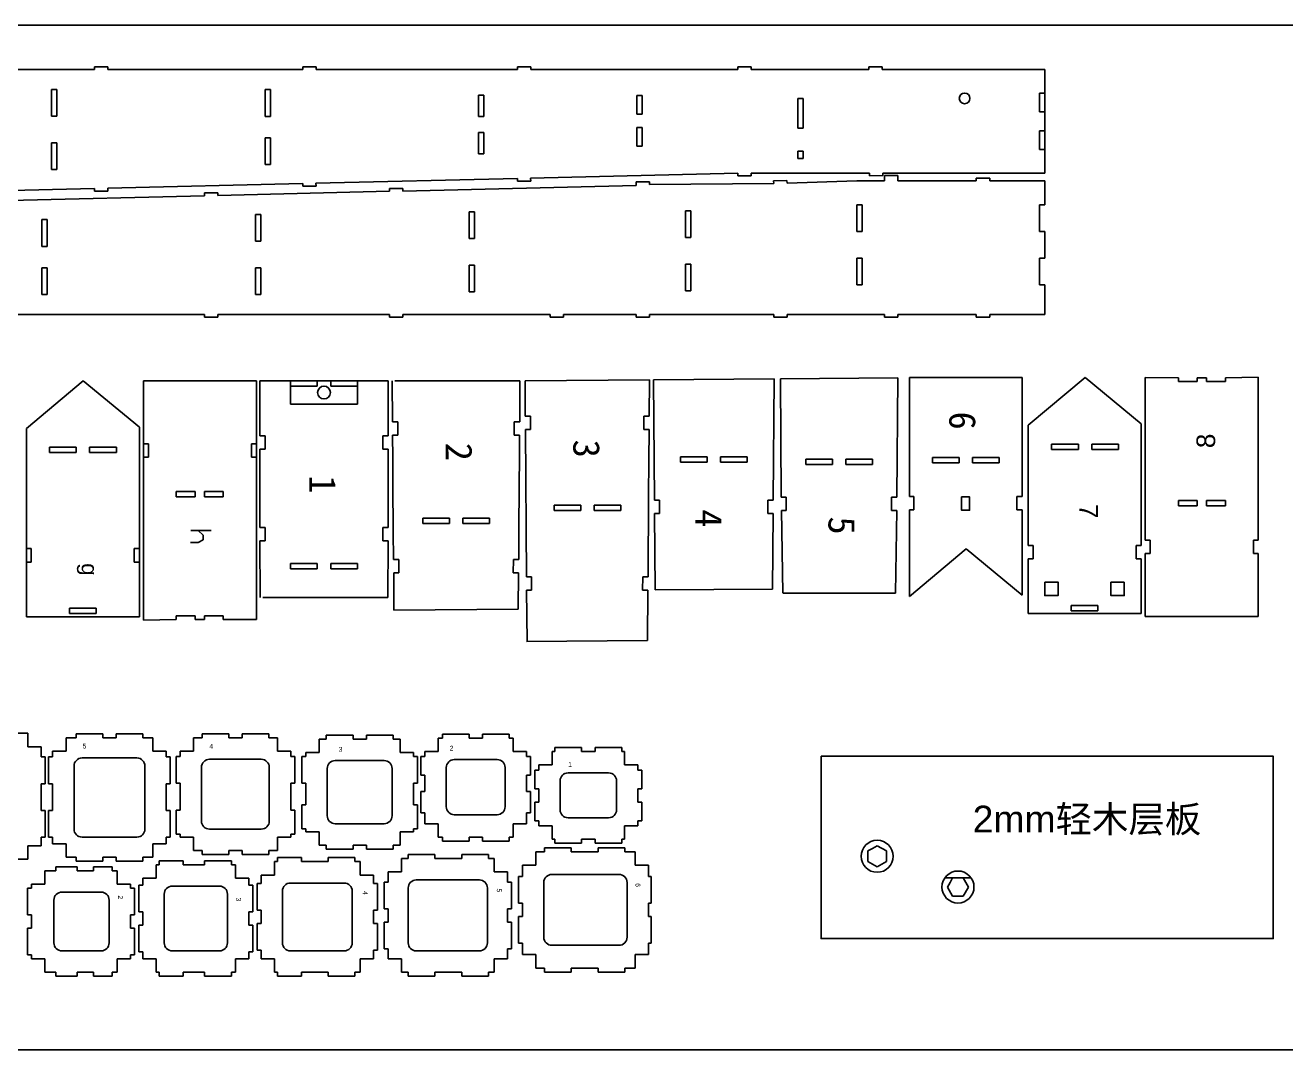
# Model space of a CAD drawing. Header units: inches. Extents: x 42 to 1322, y 5 to 389.
# Drawn here: x 333.5 to 805.6, y 5.2 to 389 of the extents above; entities that cross this region are included whole.
import ezdxf

# ---------------------------------------------------------------- set-up
doc = ezdxf.new("R2010")
doc.units = ezdxf.units.IN
doc.header["$MEASUREMENT"] = 0
doc.layers.add('7', color=7, linetype='Continuous')
doc.layers.add('LAYER01', color=7, linetype='Continuous')
doc.styles.get("Standard").update_dxf_attribs({"font": 'arial.ttf'})
doc.styles.add('样式_40', font='txt', dxfattribs={"height": 10})

# ---------------------------------------------------------------- blocks, each defined once
blk = doc.blocks.new('*U29')
at = {"color": 242, "linetype": 'ByBlock', "style": '样式_40'}
blk.add_text('1', height=10, dxfattribs=at).set_placement((9540.51, 20139.99))
blk = doc.blocks.new('*U30')
at = {"color": 242, "linetype": 'ByBlock', "style": '样式_40'}
blk.add_text('2', height=10, dxfattribs=at).set_placement((9609.48, 20141.63))
blk = doc.blocks.new('*U31')
at = {"color": 242, "linetype": 'ByBlock', "style": '样式_40'}
blk.add_text('3', height=10, dxfattribs=at).set_placement((9694.21, 20140.32))
blk = doc.blocks.new('*U32')
at = {"color": 242, "linetype": 'ByBlock', "style": '样式_40'}
blk.add_text('4', height=10, dxfattribs=at).set_placement((9818.36, 20138.68))
blk = doc.blocks.new('*U33')
at = {"color": 242, "linetype": 'ByBlock', "style": '样式_40'}
blk.add_text('5', height=10, dxfattribs=at).set_placement((9900.14, 20141.63))
blk = doc.blocks.new('*U42')
at = {"color": 244, "linetype": 'ByBlock'}
blk.add_text('g', height=6, dxfattribs=at).set_placement((10061.28, 19953.29))
blk = doc.blocks.new('*U34')
at = {"color": 242, "linetype": 'ByBlock', "style": '样式_40'}
blk.add_text('6', height=10, dxfattribs=at).set_placement((9941.52, 20139.43))
blk = doc.blocks.new('*U35')
at = {"color": 244, "linetype": 'ByBlock'}
blk.add_text('7', height=7, dxfattribs=at).set_placement((10040.3, 20143.56))
blk = doc.blocks.new('*U43')
at = {"color": 244, "linetype": 'ByBlock'}
blk.add_text('8', height=7, dxfattribs=at).set_placement((10144.36, 20140.54))
blk = doc.blocks.new('*U45')
at = {"color": 244, "linetype": 'ByBlock'}
blk.add_text('1', height=1.8, dxfattribs=at).set_placement((10014.31, 19887.47))
blk = doc.blocks.new('*U46')
at = {"color": 244, "linetype": 'ByBlock'}
blk.add_text('3', height=1.8, dxfattribs=at).set_placement((9871.87, 19888.5))
blk = doc.blocks.new('*U47')
at = {"color": 244, "linetype": 'ByBlock'}
blk.add_text('4', height=1.8, dxfattribs=at).set_placement((9789.99, 19889.16))
blk = doc.blocks.new('*U48')
at = {"color": 244, "linetype": 'ByBlock'}
blk.add_text('5', height=1.8, dxfattribs=at).set_placement((9709.63, 19889.27))
blk = doc.blocks.new('*U50')
at = {"color": 244, "linetype": 'ByBlock'}
blk.add_text('2', height=1.8, dxfattribs=at).set_placement((9952.85, 19888.57))
blk = doc.blocks.new('*U51')
at = {"color": 244, "linetype": 'ByBlock'}
blk.add_text('3', height=1.8, dxfattribs=at).set_placement((9871.87, 19888.5))
blk = doc.blocks.new('*U52')
at = {"color": 244, "linetype": 'ByBlock'}
blk.add_text('4', height=1.8, dxfattribs=at).set_placement((9789.99, 19889.16))
blk = doc.blocks.new('*U53')
at = {"color": 244, "linetype": 'ByBlock'}
blk.add_text('5', height=1.8, dxfattribs=at).set_placement((9709.63, 19889.27))
blk = doc.blocks.new('*U54')
at = {"color": 244, "linetype": 'ByBlock'}
blk.add_text('6', height=1.8, dxfattribs=at).set_placement((9628.72, 19888.89))
blk = doc.blocks.new('*U55')
at = {"color": 244, "linetype": 'ByBlock'}
blk.add_text('2', height=1.8, dxfattribs=at).set_placement((9952.85, 19888.57))

msp = doc.modelspace()

# ---------------------------------------------------------------- linework, layer by layer
for p, q in [((359.45, 372.36), (359.45, 373.36)), ((364.45, 373.36), (359.45, 373.36)), ((359.45, 372.36), (359.45, 373.36)), ((364.45, 373.36), (359.45, 373.36)), ((364.45, 372.36), (364.45, 373.36)), ((364.45, 372.36), (364.45, 373.36)), ((437.41, 372.36), (437.41, 373.36)), ((442.41, 373.36), (437.41, 373.36)), ((442.41, 372.36), (442.41, 373.36)), ((517.8, 372.36), (517.8, 373.36)), ((522.8, 373.36), (517.8, 373.36)), ((517.8, 372.36), (517.8, 373.36)), ((522.8, 373.36), (517.8, 373.36)), ((522.8, 372.36), (522.8, 373.36)), ((522.8, 372.36), (522.8, 373.36)), ((600.32, 372.36), (600.32, 373.36)), ((605.32, 373.36), (600.32, 373.36)), ((600.32, 372.36), (600.32, 373.36)), ((605.32, 373.36), (600.32, 373.36)), ((600.32, 372.36), (600.32, 373.36)), ((605.32, 372.36), (605.32, 373.36)), ((605.32, 372.36), (605.32, 373.36)), ((605.32, 372.36), (605.32, 373.36)), ((649.38, 372.36), (649.38, 373.36)), ((654.38, 373.36), (649.38, 373.36)), ((649.38, 372.36), (649.38, 373.36)), ((654.38, 373.36), (649.38, 373.36)), ((649.38, 372.36), (649.38, 373.36)), ((654.38, 373.36), (649.38, 373.36)), ((654.38, 372.36), (654.38, 373.36)), ((654.38, 372.36), (654.38, 373.36)), ((654.38, 372.36), (654.38, 373.36)), ((359.45, 372.36), (295.15, 372.36)), ((359.45, 372.36), (295.15, 372.36)), ((437.41, 372.36), (364.45, 372.36)), ((437.41, 372.36), (364.45, 372.36)), ((517.8, 372.36), (442.41, 372.36)), ((517.8, 372.36), (442.41, 372.36)), ((600.32, 372.36), (522.8, 372.36)), ((600.32, 372.36), (522.8, 372.36)), ((649.38, 372.36), (605.32, 372.36)), ((715.33, 372.36), (654.38, 372.36)), ((715.33, 372.36), (715.33, 365.2)), ((343.27, 364.9), (343.27, 354.9)), ((345.27, 364.9), (343.27, 364.9)), ((345.27, 364.9), (345.27, 354.9)), ((423.3, 364.86), (423.3, 354.86)), ((425.3, 364.86), (423.3, 364.86)), ((425.3, 364.86), (425.3, 354.86)), ((624.88, 361.6), (622.88, 361.6)), ((345.27, 354.9), (343.27, 354.9)), ((425.3, 354.86), (423.3, 354.86)), ((503.27, 354.82), (505.27, 354.82)), ((564.52, 355.64), (562.52, 355.64)), ((715.33, 356.53), (713.33, 356.53)), ((564.52, 350.64), (562.52, 350.64)), ((715.33, 349.42), (713.33, 349.42)), ((345.27, 344.9), (343.27, 344.9)), ((343.27, 344.9), (343.27, 334.9)), ((345.27, 344.9), (345.27, 334.9)), ((425.3, 346.86), (423.3, 346.86)), ((423.3, 346.86), (423.3, 336.86)), ((425.3, 346.86), (425.3, 336.86)), ((503.27, 348.82), (505.27, 348.82)), ((624.88, 341.83), (622.88, 341.83)), ((425.3, 336.86), (423.3, 336.86)), ((618.77, 330.83), (613.77, 330.67)), ((618.77, 330.83), (613.77, 330.67)), ((613.8, 329.67), (613.77, 330.67)), ((613.8, 329.67), (613.77, 330.67)), ((618.8, 329.83), (618.77, 330.83)), ((618.8, 329.83), (618.77, 330.83)), ((644.88, 330.67), (618.8, 329.83)), ((644.88, 330.67), (618.8, 329.83)), ((655.36, 330.67), (644.88, 330.67)), ((655.36, 330.67), (644.88, 330.67)), ((649.62, 333.59), (649.64, 332.59)), ((649.62, 333.59), (649.64, 332.59)), ((654.64, 332.67), (649.64, 332.59)), ((654.64, 332.67), (649.64, 332.59)), ((654.62, 333.59), (654.64, 332.67)), ((654.62, 333.59), (654.64, 332.67)), ((660.35, 332.67), (655.36, 332.67)), ((655.36, 332.67), (655.36, 330.67)), ((660.35, 332.67), (655.36, 332.67)), ((655.36, 332.67), (655.36, 330.67)), ((660.35, 330.67), (660.35, 332.67)), ((660.35, 330.67), (660.35, 332.67)), ((689.69, 330.67), (660.35, 330.67)), ((689.69, 330.67), (660.35, 330.67)), ((694.69, 331.67), (689.69, 331.67)), ((689.69, 330.67), (689.69, 331.67)), ((694.69, 331.67), (689.69, 331.67)), ((689.69, 330.67), (689.69, 331.67)), ((694.69, 330.67), (694.69, 331.67)), ((694.69, 330.67), (694.69, 331.67)), ((715.33, 330.67), (694.69, 330.67)), ((715.33, 330.67), (694.69, 330.67)), ((715.33, 321.73), (715.33, 330.67)), ((715.33, 321.73), (715.33, 330.67)), ((613.8, 329.67), (567.26, 329.39)), ((644.88, 321.73), (646.88, 321.73)), ((644.88, 311.73), (644.88, 321.73)), ((646.88, 311.73), (646.88, 321.73)), ((713.33, 321.73), (715.33, 321.73)), ((713.33, 311.73), (713.33, 321.73)), ((713.33, 321.73), (715.33, 321.73)), ((713.33, 311.73), (713.33, 321.73)), ((419.74, 308.14), (419.74, 318.14)), ((421.74, 308.14), (421.74, 318.14)), ((499.7, 309.1), (499.7, 319.1)), ((501.7, 309.1), (501.7, 319.1)), ((582.74, 319.53), (580.74, 319.53)), ((580.74, 309.53), (580.74, 319.53)), ((582.74, 309.53), (582.74, 319.53)), ((339.71, 316.17), (341.71, 316.17)), ((339.71, 306.17), (339.71, 316.17)), ((341.71, 306.17), (341.71, 316.17)), ((644.88, 311.73), (646.88, 311.73)), ((713.33, 311.73), (715.33, 311.73)), ((713.33, 311.73), (715.33, 311.73)), ((715.33, 301.73), (715.33, 311.73)), ((715.33, 301.73), (715.33, 311.73)), ((419.74, 308.14), (421.74, 308.14)), ((499.7, 309.1), (501.7, 309.1)), ((582.74, 309.53), (580.74, 309.53)), ((339.71, 306.17), (341.71, 306.17)), ((339.71, 288.17), (339.71, 298.17)), ((339.71, 298.17), (341.71, 298.17)), ((341.71, 288.17), (341.71, 298.17)), ((419.74, 288.14), (419.74, 298.14)), ((419.74, 298.14), (421.74, 298.14)), ((421.74, 288.14), (421.74, 298.14)), ((499.7, 289.1), (499.7, 299.1)), ((499.7, 299.1), (501.7, 299.1)), ((501.7, 289.1), (501.7, 299.1)), ((580.74, 289.53), (580.74, 299.53)), ((582.74, 299.53), (580.74, 299.53)), ((582.74, 289.53), (582.74, 299.53)), ((644.88, 291.73), (644.88, 301.73)), ((644.88, 301.73), (646.88, 301.73)), ((646.88, 291.73), (646.88, 301.73)), ((713.33, 291.73), (713.33, 301.73)), ((713.33, 301.73), (715.33, 301.73)), ((713.33, 291.73), (713.33, 301.73)), ((713.33, 301.73), (715.33, 301.73)), ((339.71, 288.17), (341.71, 288.17)), ((419.74, 288.14), (421.74, 288.14)), ((499.7, 289.1), (501.7, 289.1)), ((582.74, 289.53), (580.74, 289.53)), ((644.88, 291.73), (646.88, 291.73)), ((713.33, 291.73), (715.33, 291.73)), ((713.33, 291.73), (715.33, 291.73)), ((715.33, 291.73), (715.33, 280.67)), ((715.33, 291.73), (715.33, 280.67)), ((327.6, 280.67), (400.56, 280.67)), ((327.6, 280.67), (400.56, 280.67)), ((400.56, 280.67), (400.56, 279.67)), ((400.56, 280.67), (400.56, 279.67)), ((400.56, 279.67), (405.56, 279.67)), ((400.56, 279.67), (405.56, 279.67)), ((405.56, 280.67), (469.86, 280.67)), ((405.56, 280.67), (405.56, 279.67)), ((405.56, 280.67), (469.86, 280.67)), ((405.56, 280.67), (405.56, 279.67)), ((469.86, 280.67), (469.86, 279.67)), ((469.86, 280.67), (469.86, 279.67)), ((469.86, 279.67), (474.86, 279.67)), ((469.86, 279.67), (474.86, 279.67)), ((474.86, 280.67), (530.1, 280.67)), ((474.86, 280.67), (474.86, 279.67)), ((474.86, 280.67), (530.1, 280.67)), ((474.86, 280.67), (474.86, 279.67)), ((530.1, 280.67), (530.1, 279.67)), ((530.1, 280.67), (530.1, 279.67)), ((530.1, 279.67), (535.1, 279.67)), ((530.1, 279.67), (535.1, 279.67)), ((535.1, 280.67), (562.26, 280.67)), ((535.1, 280.67), (535.1, 279.67)), ((535.1, 280.67), (562.26, 280.67)), ((535.1, 280.67), (535.1, 279.67)), ((562.26, 280.67), (562.26, 279.67)), ((562.26, 280.67), (562.26, 279.67)), ((562.26, 279.67), (567.26, 279.67)), ((562.26, 279.67), (567.26, 279.67)), ((567.26, 280.67), (613.8, 280.67)), ((567.26, 280.67), (567.26, 279.67)), ((567.26, 280.67), (613.8, 280.67)), ((567.26, 280.67), (567.26, 279.67)), ((613.8, 280.67), (613.8, 279.67)), ((613.8, 280.67), (613.8, 279.67)), ((613.8, 279.67), (618.8, 279.67)), ((613.8, 279.67), (618.8, 279.67)), ((618.8, 280.67), (655.35, 280.67)), ((618.8, 280.67), (618.8, 279.67)), ((618.8, 280.67), (655.35, 280.67)), ((618.8, 280.67), (618.8, 279.67)), ((655.35, 280.67), (655.35, 279.67)), ((655.35, 280.67), (655.35, 279.67)), ((660.35, 279.67), (655.35, 279.67)), ((660.35, 279.67), (655.35, 279.67)), ((660.35, 280.67), (689.69, 280.67)), ((660.35, 280.67), (660.35, 279.67)), ((660.35, 280.67), (689.69, 280.67)), ((660.35, 280.67), (660.35, 279.67)), ((689.69, 280.67), (689.69, 279.67)), ((689.69, 280.67), (689.69, 279.67)), ((694.69, 279.67), (689.69, 279.67)), ((694.69, 279.67), (689.69, 279.67)), ((694.69, 280.67), (715.33, 280.67)), ((694.69, 280.67), (694.69, 279.67)), ((694.69, 280.67), (715.33, 280.67)), ((694.69, 280.67), (694.69, 279.67)), ((355.22, 255.79), (333.97, 237.99)), ((376.25, 238.49), (355.22, 255.79)), ((420.12, 255.81), (377.83, 255.81)), ((432.88, 255.81), (421.38, 255.81)), ((421.38, 235.18), (421.38, 255.81)), ((432.88, 255.81), (432.88, 253.81)), ((447.88, 255.81), (442.88, 255.81)), ((442.88, 255.81), (442.88, 253.81)), ((447.88, 255.81), (447.88, 253.81)), ((469.38, 255.81), (457.88, 255.81)), ((457.88, 255.81), (457.88, 253.81)), ((469.38, 255.81), (469.38, 235.18)), ((470.96, 255.81), (471.04, 240.42)), ((518.73, 255.83), (471.9, 255.82)), ((518.73, 255.83), (518.66, 240.42)), ((567.24, 256.19), (520.67, 255.83)), ((520.67, 255.83), (520.77, 242.62)), ((567.24, 256.19), (567.15, 242.62)), ((613.93, 256.55), (568.8, 256.21)), ((568.8, 256.21), (569.15, 211.15)), ((613.93, 256.55), (613.61, 211.15)), ((616.29, 256.55), (616.64, 212.27)), ((660.25, 256.89), (616.35, 256.55)), ((660.25, 256.89), (659.94, 212.27)), ((706.9, 257.01), (664.62, 257.01)), ((730.41, 257.01), (709.16, 239.21)), ((751.45, 239.71), (730.41, 257.01)), ((752.91, 257.01), (765.37, 256.98)), ((765.37, 255.57), (765.37, 256.98)), ((772.41, 255.57), (765.37, 255.57)), ((772.41, 256.98), (772.41, 255.57)), ((775.94, 256.98), (775.94, 255.57)), ((775.94, 255.57), (782.98, 255.57)), ((782.98, 255.57), (782.98, 256.98)), ((432.88, 253.81), (432.88, 247.01)), ((442.88, 253.81), (432.88, 253.81)), ((447.88, 253.81), (457.88, 253.81)), ((457.88, 253.81), (457.88, 247.01)), ((432.88, 247.01), (457.88, 247.01)), ((520.77, 242.62), (522.71, 242.62)), ((522.71, 237.62), (522.71, 242.62)), ((567.15, 242.62), (565.11, 242.62)), ((565.11, 237.62), (565.11, 242.62)), ((471.04, 240.42), (473.03, 240.42)), ((473.03, 235.42), (473.03, 240.42)), ((518.66, 240.42), (516.62, 240.42)), ((516.62, 235.42), (516.62, 240.42)), ((520.81, 237.62), (522.71, 237.62)), ((520.81, 237.62), (521.24, 182.37)), ((567.11, 237.62), (565.11, 237.62)), ((567.11, 237.62), (567.03, 225.68)), ((377.83, 232.24), (379.59, 232.24)), ((379.59, 227.24), (379.59, 232.24)), ((420.12, 232.24), (418.19, 232.24)), ((418.19, 227.24), (418.19, 232.24)), ((421.33, 235.18), (423.33, 235.18)), ((423.33, 235.18), (423.33, 230.18)), ((469.38, 235.18), (467.38, 235.18)), ((467.38, 235.18), (467.38, 230.18)), ((471.08, 235.42), (471.14, 226.81)), ((471.08, 235.42), (473.03, 235.42)), ((518.62, 235.42), (516.62, 235.42)), ((518.62, 235.42), (518.56, 226.81)), ((717.9, 230.04), (717.9, 232.04)), ((717.9, 232.04), (727.9, 232.04)), ((727.9, 232.04), (727.9, 230.04)), ((732.9, 230.04), (732.9, 232.04)), ((742.9, 232.04), (732.9, 232.04)), ((742.9, 232.04), (742.9, 230.04)), ((342.61, 228.97), (342.61, 230.97)), ((342.61, 230.97), (352.61, 230.97)), ((352.61, 228.97), (342.61, 228.97)), ((352.61, 230.97), (352.61, 228.97)), ((357.61, 228.97), (357.61, 230.97)), ((367.61, 228.97), (357.61, 228.97)), ((367.61, 230.97), (367.61, 228.97)), ((377.83, 227.24), (379.59, 227.24)), ((420.12, 227.24), (418.19, 227.24)), ((421.38, 200.83), (421.38, 230.18)), ((421.38, 230.18), (423.33, 230.18)), ((469.38, 230.18), (467.38, 230.18)), ((469.38, 230.18), (469.38, 200.83)), ((471.14, 226.81), (471.21, 216.97)), ((518.56, 226.81), (518.49, 216.97)), ((578.9, 225.33), (578.9, 227.33)), ((578.9, 227.33), (588.9, 227.33)), ((588.9, 227.33), (588.9, 225.33)), ((593.9, 225.33), (593.9, 227.33)), ((603.9, 227.33), (593.9, 227.33)), ((603.9, 227.33), (603.9, 225.33)), ((673.23, 225.1), (673.23, 227.1)), ((673.23, 227.1), (683.23, 227.1)), ((683.23, 227.1), (683.23, 225.1)), ((688.23, 225.1), (688.23, 227.1)), ((698.23, 227.1), (688.23, 227.1)), ((698.23, 227.1), (698.23, 225.1)), ((727.9, 230.04), (717.9, 230.04)), ((742.9, 230.04), (732.9, 230.04)), ((567.03, 225.68), (566.94, 213.01)), ((588.9, 225.33), (578.9, 225.33)), ((603.9, 225.33), (593.9, 225.33)), ((625.78, 224.43), (625.78, 226.43)), ((625.78, 226.43), (635.78, 226.43)), ((635.78, 224.43), (625.78, 224.43)), ((635.78, 226.43), (635.78, 224.43)), ((640.78, 224.43), (640.78, 226.43)), ((650.78, 226.43), (640.78, 226.43)), ((650.78, 224.43), (640.78, 224.43)), ((650.78, 226.43), (650.78, 224.43)), ((683.23, 225.1), (673.23, 225.1)), ((698.23, 225.1), (688.23, 225.1)), ((397.09, 214.39), (390.04, 214.39)), ((397.09, 212.39), (397.09, 214.39)), ((407.66, 214.39), (400.61, 214.39)), ((407.66, 212.39), (407.66, 214.39)), ((471.21, 216.97), (471.33, 199.38)), ((518.49, 216.98), (518.37, 199.38)), ((566.94, 213.01), (566.73, 182.37)), ((664.62, 212.5), (666.33, 212.5)), ((666.33, 207.5), (666.33, 212.5)), ((706.9, 212.5), (704.87, 212.5)), ((704.87, 207.5), (704.87, 212.5)), ((397.09, 212.39), (390.04, 212.39)), ((407.66, 212.39), (400.61, 212.39)), ((531.52, 207.26), (531.52, 209.26)), ((531.52, 209.26), (541.52, 209.26)), ((541.52, 209.26), (541.52, 207.26)), ((546.52, 207.26), (546.52, 209.26)), ((556.52, 209.26), (546.52, 209.26)), ((556.52, 209.26), (556.52, 207.26)), ((569.15, 211.15), (570.97, 211.15)), ((571.01, 206.15), (570.97, 211.15)), ((611.58, 206.15), (611.61, 211.15)), ((613.61, 211.15), (611.61, 211.15)), ((616.64, 212.27), (618.45, 212.27)), ((618.45, 207.27), (618.45, 212.27)), ((659.94, 212.27), (657.9, 212.27)), ((657.9, 207.27), (657.9, 212.27)), ((765.37, 208.96), (765.37, 210.96)), ((765.37, 210.96), (772.41, 210.96)), ((772.41, 208.96), (765.37, 208.96)), ((772.41, 210.96), (772.41, 208.96)), ((775.94, 210.96), (775.94, 208.96)), ((775.94, 210.96), (782.98, 210.96)), ((775.94, 208.96), (782.98, 208.96)), ((482.34, 202.38), (482.34, 204.38)), ((482.34, 204.38), (492.34, 204.38)), ((492.34, 204.38), (492.34, 202.38)), ((497.34, 202.38), (497.34, 204.38)), ((507.34, 204.38), (497.34, 204.38)), ((507.34, 204.38), (507.34, 202.38)), ((541.52, 207.26), (531.52, 207.26)), ((556.52, 207.26), (546.52, 207.26)), ((569.19, 206.15), (571.01, 206.15)), ((569.19, 206.15), (569.41, 177.47)), ((613.57, 206.15), (611.58, 206.15)), ((613.57, 206.15), (613.37, 177.8)), ((616.68, 207.27), (618.45, 207.27)), ((616.68, 207.27), (617.17, 176.34)), ((659.9, 207.27), (657.9, 207.27)), ((659.9, 207.27), (659.45, 176.33)), ((664.62, 207.5), (666.33, 207.5)), ((706.9, 207.5), (704.87, 207.5)), ((421.38, 200.83), (423.38, 200.83)), ((423.38, 200.83), (423.38, 195.83)), ((469.38, 200.83), (467.38, 200.83)), ((467.38, 200.83), (467.38, 195.83)), ((471.33, 199.38), (471.41, 188.88)), ((492.34, 202.38), (482.34, 202.38)), ((507.34, 202.38), (497.34, 202.38)), ((518.37, 199.38), (518.29, 188.88)), ((423.38, 195.83), (421.38, 195.83)), ((421.38, 195.83), (421.5, 174.68)), ((467.38, 195.83), (469.38, 195.83)), ((469.38, 195.83), (469.28, 174.7)), ((709.16, 194.16), (710.95, 194.16)), ((710.95, 189.16), (710.95, 194.16)), ((751.45, 194.16), (749.53, 194.16)), ((749.53, 189.16), (749.53, 194.16)), ((752.91, 196.11), (754.83, 196.11)), ((754.83, 196.11), (754.83, 191.11)), ((795.19, 196.11), (793.44, 196.11)), ((793.44, 196.11), (793.44, 191.11)), ((333.97, 192.94), (335.75, 192.94)), ((335.75, 187.94), (335.75, 192.94)), ((376.25, 192.94), (374.33, 192.94)), ((374.33, 187.94), (374.33, 192.94)), ((471.44, 188.88), (473.36, 188.88)), ((473.39, 183.88), (473.36, 188.88)), ((516.26, 183.88), (516.29, 188.88)), ((518.29, 188.88), (516.29, 188.88)), ((685.87, 192.82), (664.62, 175.03)), ((706.9, 175.53), (685.87, 192.82)), ((709.16, 189.16), (710.95, 189.16)), ((751.45, 189.16), (749.53, 189.16)), ((752.91, 191.11), (754.83, 191.11)), ((795.19, 191.11), (793.44, 191.11)), ((333.97, 187.94), (335.75, 187.94)), ((376.25, 187.94), (374.33, 187.94)), ((442.88, 187.37), (432.88, 187.37)), ((432.88, 187.37), (432.88, 185.37)), ((442.88, 185.37), (432.88, 185.37)), ((442.88, 185.37), (442.88, 187.37)), ((447.88, 185.37), (447.88, 187.37)), ((447.88, 187.37), (457.88, 187.37)), ((457.88, 185.37), (447.88, 185.37)), ((457.88, 187.37), (457.88, 185.37)), ((471.48, 183.88), (473.39, 183.88)), ((471.48, 183.88), (471.59, 169.95)), ((518.26, 183.88), (516.26, 183.88)), ((518.26, 183.88), (518.16, 170.31)), ((521.24, 182.37), (523.1, 182.37)), ((523.14, 177.37), (523.1, 182.37)), ((564.7, 177.37), (564.73, 182.37)), ((566.73, 182.37), (564.73, 182.37)), ((469.28, 174.7), (422.44, 174.68)), ((521.28, 177.37), (523.14, 177.37)), ((521.28, 177.37), (521.43, 158.13)), ((566.69, 177.37), (564.7, 177.37)), ((566.69, 177.37), (566.55, 158.48)), ((613.37, 177.81), (569.47, 177.47)), ((659.45, 176.33), (617.17, 176.33)), ((350.11, 168.62), (350.11, 170.62)), ((360.11, 168.62), (360.11, 170.62)), ((518.16, 170.31), (471.59, 169.95)), ((725.18, 169.68), (725.18, 171.68)), ((735.18, 169.68), (735.18, 171.68)), ((376.25, 167.45), (333.97, 167.45)), ((360.11, 168.62), (350.11, 168.62)), ((397.09, 167.78), (390.04, 167.78)), ((390.04, 167.78), (390.04, 166.37)), ((397.09, 166.37), (397.09, 167.78)), ((400.61, 166.37), (400.61, 167.78)), ((400.61, 167.78), (407.66, 167.78)), ((407.66, 167.78), (407.66, 166.37)), ((420.12, 166.35), (407.66, 166.37)), ((751.45, 168.67), (709.16, 168.67)), ((735.18, 169.68), (725.18, 169.68)), ((752.91, 167.54), (795.19, 167.54)), ((566.55, 158.48), (521.27, 158.13)), ((330.16, 123.77), (334.44, 123.77)), ((334.44, 123.77), (334.44, 118.77)), ((352.53, 122.03), (352.53, 123.53)), ((352.53, 123.53), (362.53, 123.53)), ((362.53, 123.53), (362.53, 122.03)), ((367.53, 122.03), (367.53, 123.53)), ((367.53, 123.53), (377.53, 123.53)), ((377.53, 123.53), (377.53, 122.03)), ((399.69, 122.03), (399.69, 123.53)), ((399.69, 123.53), (409.69, 123.53)), ((409.69, 123.53), (409.69, 122.03)), ((414.69, 122.03), (414.69, 123.53)), ((414.69, 123.53), (424.69, 123.53)), ((424.69, 123.53), (424.69, 122.03)), ((446.24, 121.57), (446.24, 123.07)), ((446.24, 123.07), (456.24, 123.07)), ((456.24, 123.07), (456.24, 121.57)), ((461.24, 121.57), (461.24, 123.07)), ((461.24, 123.07), (471.24, 123.07)), ((471.24, 123.07), (471.24, 121.57)), ((489.7, 121.94), (489.7, 123.44)), ((489.7, 123.44), (499.7, 123.44)), ((499.7, 123.44), (499.7, 121.94)), ((504.7, 121.94), (504.7, 123.44)), ((504.7, 123.44), (514.7, 123.44)), ((514.7, 123.44), (514.7, 121.94)), ((334.44, 118.77), (339.44, 118.77)), ((339.44, 118.77), (339.44, 114.91)), ((348.75, 117.03), (348.75, 122.03)), ((348.75, 122.03), (352.53, 122.03)), ((362.53, 122.03), (367.53, 122.03)), ((377.53, 122.03), (381.31, 122.03)), ((381.31, 122.03), (381.31, 117.03)), ((396.48, 117.03), (396.48, 122.03)), ((396.48, 122.03), (399.69, 122.03)), ((409.69, 122.03), (414.69, 122.03)), ((424.69, 122.03), (427.9, 122.03)), ((427.9, 122.03), (427.9, 117.03)), ((443.6, 116.57), (443.6, 121.57)), ((443.6, 121.57), (446.24, 121.57)), ((456.24, 121.57), (461.24, 121.57)), ((471.24, 121.57), (473.88, 121.57)), ((473.88, 121.57), (473.88, 116.57)), ((488.19, 116.94), (488.19, 121.94)), ((488.19, 121.94), (489.7, 121.94)), ((499.7, 121.94), (504.7, 121.94)), ((514.7, 121.94), (516.21, 121.94)), ((516.21, 121.94), (516.21, 116.94)), ((531.88, 116.94), (531.88, 118.44)), ((531.88, 118.44), (541.88, 118.44)), ((541.88, 118.44), (541.88, 116.94)), ((546.88, 116.94), (546.88, 118.44)), ((546.88, 118.44), (556.88, 118.44)), ((556.88, 118.44), (556.88, 116.94)), ((339.44, 114.91), (340.94, 114.91)), ((340.94, 114.91), (340.94, 104.91)), ((343.75, 114.91), (342.25, 114.91)), ((342.25, 114.91), (342.25, 104.91)), ((343.75, 117.03), (348.75, 117.03)), ((343.75, 117.03), (343.75, 114.91)), ((375.31, 114.53), (354.75, 114.53)), ((381.31, 117.03), (386.31, 117.03)), ((386.31, 117.03), (386.31, 114.91)), ((386.31, 114.91), (387.81, 114.91)), ((387.81, 114.91), (387.81, 104.91)), ((391.48, 115.04), (389.98, 115.04)), ((389.98, 115.04), (389.98, 105.04)), ((391.48, 117.03), (396.48, 117.03)), ((391.48, 117.03), (391.48, 115.04)), ((421.9, 114.03), (402.48, 114.03)), ((427.9, 117.03), (432.9, 117.03)), ((432.9, 117.03), (432.9, 115.04)), ((432.9, 115.04), (434.4, 115.04)), ((434.4, 115.04), (434.4, 105.04)), ((438.6, 115.04), (437.1, 115.04)), ((437.1, 115.04), (437.1, 105.04)), ((438.6, 116.57), (443.6, 116.57)), ((438.6, 116.57), (438.6, 115.04)), ((467.88, 113.57), (449.6, 113.57)), ((473.88, 116.57), (478.88, 116.57)), ((478.88, 116.57), (478.88, 115.04)), ((478.88, 115.04), (480.38, 115.04)), ((480.38, 115.04), (480.38, 105.04)), ((483.19, 115.04), (481.69, 115.04)), ((481.69, 115.04), (481.69, 108.04)), ((483.19, 116.94), (488.19, 116.94)), ((483.19, 116.94), (483.19, 115.04)), ((510.21, 113.94), (494.19, 113.94)), ((516.21, 116.94), (521.21, 116.94)), ((521.21, 116.94), (521.21, 115.04)), ((521.21, 115.04), (522.71, 115.04)), ((522.71, 115.04), (522.71, 108.04)), ((530.79, 111.94), (530.79, 116.94)), ((530.79, 116.94), (531.88, 116.94)), ((541.88, 116.94), (546.88, 116.94)), ((556.88, 116.94), (557.97, 116.94)), ((557.97, 116.94), (557.97, 111.94)), ((351.75, 111.53), (351.75, 87.89)), ((378.31, 111.53), (378.31, 87.89)), ((399.48, 90.89), (399.48, 111.03)), ((424.9, 90.89), (424.9, 111.03)), ((446.6, 110.57), (446.6, 92.92)), ((470.88, 110.57), (470.88, 92.92)), ((491.19, 110.94), (491.19, 96.29)), ((513.21, 110.94), (513.21, 96.29)), ((525.79, 109.97), (524.29, 109.97)), ((524.29, 109.97), (524.29, 102.97)), ((525.79, 111.94), (530.79, 111.94)), ((525.79, 111.94), (525.79, 109.97)), ((551.97, 108.94), (536.79, 108.94)), ((557.97, 111.94), (562.97, 111.94)), ((562.97, 111.94), (562.97, 109.97)), ((562.97, 109.97), (564.47, 109.97)), ((564.47, 109.97), (564.47, 102.97)), ((340.94, 104.91), (339.44, 104.91)), ((339.44, 104.91), (339.44, 94.91)), ((342.25, 104.91), (343.75, 104.91)), ((343.75, 104.91), (343.75, 94.91)), ((387.81, 104.91), (386.31, 104.91)), ((386.31, 104.91), (386.31, 94.91)), ((389.98, 105.04), (391.48, 105.04)), ((391.48, 105.04), (391.48, 95.04)), ((434.4, 105.04), (432.9, 105.04)), ((432.9, 105.04), (432.9, 95.04)), ((437.1, 105.04), (438.6, 105.04)), ((438.6, 105.04), (438.6, 97.04)), ((480.38, 105.04), (478.88, 105.04)), ((478.88, 105.04), (478.88, 97.04)), ((481.69, 108.04), (483.19, 108.04)), ((483.19, 108.04), (483.19, 102.04)), ((522.71, 108.04), (521.21, 108.04)), ((521.21, 108.04), (521.21, 102.04)), ((533.79, 105.94), (533.79, 95.13)), ((554.97, 105.94), (554.97, 95.13)), ((483.19, 102.04), (481.69, 102.04)), ((481.69, 102.04), (481.69, 94.04)), ((521.21, 102.04), (522.71, 102.04)), ((522.71, 102.04), (522.71, 94.04)), ((524.29, 102.97), (525.79, 102.97)), ((525.79, 102.97), (525.79, 97.97)), ((564.47, 102.97), (562.97, 102.97)), ((562.97, 102.97), (562.97, 97.97)), ((339.44, 94.91), (340.94, 94.91)), ((340.94, 94.91), (340.94, 84.91)), ((343.75, 94.91), (342.25, 94.91)), ((342.25, 94.91), (342.25, 84.91)), ((386.31, 94.91), (387.81, 94.91)), ((387.81, 94.91), (387.81, 84.91)), ((391.48, 95.04), (389.98, 95.04)), ((389.98, 95.04), (389.98, 86.04)), ((432.9, 95.04), (434.4, 95.04)), ((434.4, 95.04), (434.4, 86.04)), ((438.6, 97.04), (437.1, 97.04)), ((437.1, 97.04), (437.1, 88.04)), ((478.88, 97.04), (480.38, 97.04)), ((480.38, 97.04), (480.38, 88.04)), ((525.79, 97.97), (524.29, 97.97)), ((524.29, 97.97), (524.29, 90.97)), ((562.97, 97.97), (564.47, 97.97)), ((564.47, 97.97), (564.47, 90.97)), ((467.88, 89.92), (449.6, 89.92)), ((481.69, 94.04), (483.19, 94.04)), ((483.19, 94.04), (483.19, 89.92)), ((483.19, 89.92), (488.19, 89.92)), ((488.19, 89.92), (488.19, 84.92)), ((494.19, 93.29), (510.21, 93.29)), ((521.21, 89.92), (516.21, 89.92)), ((516.21, 89.92), (516.21, 84.92)), ((522.71, 94.04), (521.21, 94.04)), ((521.21, 94.04), (521.21, 89.92)), ((524.29, 90.97), (525.79, 90.97)), ((525.79, 90.97), (525.79, 89.13)), ((536.79, 92.13), (551.97, 92.13)), ((564.47, 90.97), (562.97, 90.97)), ((562.97, 90.97), (562.97, 89.13)), ((389.98, 86.04), (391.48, 86.04)), ((391.48, 86.04), (391.48, 84.89)), ((402.48, 87.89), (421.9, 87.89)), ((434.4, 86.04), (432.9, 86.04)), ((432.9, 86.04), (432.9, 84.89)), ((437.1, 88.04), (438.6, 88.04)), ((438.6, 88.04), (438.6, 86.92)), ((438.6, 86.92), (443.6, 86.92)), ((443.6, 86.92), (443.6, 81.92)), ((478.88, 86.92), (473.88, 86.92)), ((473.88, 86.92), (473.88, 81.92)), ((480.38, 88.04), (478.88, 88.04)), ((478.88, 88.04), (478.88, 86.92)), ((525.79, 89.13), (530.79, 89.13)), ((530.79, 89.13), (530.79, 84.13)), ((562.97, 89.13), (557.97, 89.13)), ((557.97, 89.13), (557.97, 84.13)), ((339.44, 81.6), (334.44, 81.6)), ((334.44, 81.6), (334.44, 76.6)), ((340.94, 84.91), (339.44, 84.91)), ((339.44, 84.91), (339.44, 81.6)), ((342.25, 84.91), (343.75, 84.91)), ((343.75, 84.91), (343.75, 82.39)), ((343.75, 82.39), (348.75, 82.39)), ((348.75, 82.39), (348.75, 77.39)), ((354.75, 84.89), (375.31, 84.89)), ((386.31, 82.39), (381.31, 82.39)), ((381.31, 82.39), (381.31, 77.39)), ((387.81, 84.91), (386.31, 84.91)), ((386.31, 84.91), (386.31, 82.39)), ((391.48, 84.89), (396.48, 84.89)), ((396.48, 84.89), (396.48, 79.89)), ((427.9, 79.89), (427.9, 84.89)), ((427.9, 84.89), (432.9, 84.89)), ((443.6, 81.92), (446.24, 81.92)), ((446.24, 81.92), (446.24, 80.42)), ((446.24, 80.42), (456.24, 80.42)), ((456.24, 80.42), (456.24, 81.92)), ((456.24, 81.92), (461.24, 81.92)), ((461.24, 81.92), (461.24, 80.42)), ((461.24, 80.42), (471.24, 80.42)), ((471.24, 80.42), (471.24, 81.92)), ((471.24, 81.92), (473.88, 81.92)), ((488.19, 84.92), (489.7, 84.92)), ((489.7, 84.92), (489.7, 83.42)), ((489.7, 83.42), (499.7, 83.42)), ((499.7, 83.42), (499.7, 84.92)), ((499.7, 84.92), (504.7, 84.92)), ((504.7, 84.92), (504.7, 83.42)), ((504.7, 83.42), (514.7, 83.42)), ((514.7, 83.42), (514.7, 84.92)), ((514.7, 84.92), (516.21, 84.92)), ((538.01, 80.93), (528.01, 80.93)), ((528.01, 80.93), (528.01, 79.43)), ((530.79, 84.13), (531.88, 84.13)), ((531.88, 84.13), (531.88, 82.63)), ((531.88, 82.63), (541.88, 82.63)), ((538.01, 79.43), (538.01, 80.93)), ((541.88, 82.63), (541.88, 84.13)), ((541.88, 84.13), (546.88, 84.13)), ((546.88, 84.13), (546.88, 82.63)), ((546.88, 82.63), (556.88, 82.63)), ((558.01, 80.93), (548.01, 80.93)), ((548.01, 80.93), (548.01, 79.43)), ((556.88, 82.63), (556.88, 84.13)), ((556.88, 84.13), (557.97, 84.13)), ((558.01, 79.43), (558.01, 80.93)), ((330.16, 76.6), (334.44, 76.6)), ((348.75, 77.39), (352.53, 77.39)), ((352.53, 77.39), (352.53, 75.89)), ((352.53, 75.89), (362.53, 75.89)), ((362.53, 75.89), (362.53, 77.39)), ((362.53, 77.39), (367.53, 77.39)), ((367.53, 77.39), (367.53, 75.89)), ((367.53, 75.89), (377.53, 75.89)), ((377.53, 75.89), (377.53, 77.39)), ((377.53, 77.39), (381.31, 77.39)), ((392.68, 76.06), (383.68, 76.06)), ((383.68, 76.06), (383.68, 74.56)), ((392.68, 74.56), (392.68, 76.06)), ((396.48, 79.89), (399.69, 79.89)), ((399.69, 79.89), (399.69, 78.39)), ((399.69, 78.39), (409.69, 78.39)), ((410.68, 76.06), (400.68, 76.06)), ((400.68, 76.06), (400.68, 74.56)), ((409.69, 78.39), (409.69, 79.89)), ((409.69, 79.89), (414.69, 79.89)), ((410.68, 74.56), (410.68, 76.06)), ((414.69, 79.89), (414.69, 78.39)), ((414.69, 78.39), (424.69, 78.39)), ((424.69, 78.39), (424.69, 79.89)), ((424.69, 79.89), (427.9, 79.89)), ((426.8, 75.7), (426.8, 70.7)), ((427.95, 75.7), (426.8, 75.7)), ((436.95, 77.2), (427.95, 77.2)), ((427.95, 77.2), (427.95, 75.7)), ((436.95, 75.7), (436.95, 77.2)), ((446.95, 75.7), (436.95, 75.7)), ((456.95, 77.2), (446.95, 77.2)), ((446.95, 77.2), (446.95, 75.7)), ((456.95, 75.7), (456.95, 77.2)), ((458.94, 75.7), (456.95, 75.7)), ((458.94, 75.7), (458.94, 70.7)), ((474.42, 76.84), (474.42, 71.84)), ((476.94, 76.84), (474.42, 76.84)), ((486.94, 78.34), (476.94, 78.34)), ((476.94, 78.34), (476.94, 76.84)), ((486.94, 76.84), (486.94, 78.34)), ((496.94, 76.84), (486.94, 76.84)), ((506.94, 78.34), (496.94, 78.34)), ((496.94, 78.34), (496.94, 76.84)), ((506.94, 76.84), (506.94, 78.34)), ((509.06, 76.84), (506.94, 76.84)), ((509.06, 76.84), (509.06, 71.84)), ((524.7, 79.43), (524.7, 74.43)), ((528.01, 79.43), (524.7, 79.43)), ((548.01, 79.43), (538.01, 79.43)), ((561.87, 79.43), (558.01, 79.43)), ((561.87, 79.43), (561.87, 74.43)), ((340.87, 72.3), (340.87, 67.3)), ((344.99, 72.3), (340.87, 72.3)), ((352.99, 73.8), (344.99, 73.8)), ((344.99, 73.8), (344.99, 72.3)), ((352.99, 72.3), (352.99, 73.8)), ((358.99, 72.3), (352.99, 72.3)), ((365.99, 73.8), (358.99, 73.8)), ((358.99, 73.8), (358.99, 72.3)), ((365.99, 72.3), (365.99, 73.8)), ((367.89, 72.3), (365.99, 72.3)), ((367.89, 72.3), (367.89, 67.3)), ((382.56, 74.56), (382.56, 69.56)), ((383.68, 74.56), (382.56, 74.56)), ((400.68, 74.56), (392.68, 74.56)), ((412.21, 74.56), (410.68, 74.56)), ((412.21, 74.56), (412.21, 69.56)), ((474.42, 71.84), (469.42, 71.84)), ((469.42, 71.84), (469.42, 68.06)), ((509.06, 71.84), (514.06, 71.84)), ((514.06, 71.84), (514.06, 68.06)), ((524.7, 74.43), (519.7, 74.43)), ((519.7, 74.43), (519.7, 70.15)), ((555.87, 70.93), (530.7, 70.93)), ((561.87, 74.43), (566.87, 74.43)), ((566.87, 74.43), (566.87, 70.15)), ((340.87, 67.3), (335.87, 67.3)), ((335.87, 67.3), (335.87, 65.79)), ((367.89, 67.3), (372.89, 67.3)), ((372.89, 67.3), (372.89, 65.79)), ((377.56, 66.92), (376.06, 66.92)), ((376.06, 66.92), (376.06, 56.92)), ((382.56, 69.56), (377.56, 69.56)), ((377.56, 69.56), (377.56, 66.92)), ((406.21, 66.56), (388.56, 66.56)), ((412.21, 69.56), (417.21, 69.56)), ((417.21, 69.56), (417.21, 66.92)), ((417.21, 66.92), (418.71, 66.92)), ((418.71, 66.92), (418.71, 56.92)), ((421.8, 67.49), (420.3, 67.49)), ((420.3, 67.49), (420.3, 57.49)), ((426.8, 70.7), (421.8, 70.7)), ((421.8, 70.7), (421.8, 67.49)), ((432.8, 67.7), (452.94, 67.7)), ((458.94, 70.7), (463.94, 70.7)), ((463.94, 70.7), (463.94, 67.49)), ((463.94, 67.49), (465.44, 67.49)), ((465.44, 67.49), (465.44, 57.49)), ((469.42, 68.06), (467.92, 68.06)), ((467.92, 68.06), (467.92, 58.06)), ((503.56, 68.84), (479.92, 68.84)), ((514.06, 68.06), (515.56, 68.06)), ((515.56, 68.06), (515.56, 58.06)), ((519.7, 70.15), (518.2, 70.15)), ((518.2, 70.15), (518.2, 60.15)), ((527.7, 67.93), (527.7, 47.37)), ((558.87, 47.37), (558.87, 67.93)), ((566.87, 70.15), (567.87, 70.15)), ((567.87, 70.15), (567.87, 60.15)), ((335.87, 65.79), (334.37, 65.79)), ((334.37, 65.79), (334.37, 55.79)), ((361.89, 64.3), (347.24, 64.3)), ((372.89, 65.79), (374.39, 65.79)), ((374.39, 65.79), (374.39, 55.79)), ((385.56, 45.28), (385.56, 63.56)), ((409.21, 45.28), (409.21, 63.56)), ((429.8, 64.7), (429.8, 45.28)), ((455.94, 45.28), (455.94, 64.7)), ((476.92, 65.84), (476.92, 45.28)), ((506.56, 45.28), (506.56, 65.84)), ((344.24, 61.3), (344.24, 45.28)), ((364.89, 45.28), (364.89, 61.3)), ((376.06, 56.92), (377.56, 56.92)), ((377.56, 56.92), (377.56, 51.92)), ((418.71, 56.92), (417.21, 56.92)), ((417.21, 56.92), (417.21, 51.92)), ((420.3, 57.49), (421.8, 57.49)), ((421.8, 57.49), (421.8, 52.49)), ((465.44, 57.49), (463.94, 57.49)), ((463.94, 57.49), (463.94, 52.49)), ((467.92, 58.06), (469.42, 58.06)), ((469.42, 58.06), (469.42, 53.06)), ((515.56, 58.06), (514.06, 58.06)), ((514.06, 58.06), (514.06, 53.06)), ((518.2, 60.15), (519.7, 60.15)), ((519.7, 60.15), (519.7, 55.15)), ((567.87, 60.15), (566.87, 60.15)), ((566.87, 60.15), (566.87, 55.15)), ((334.37, 55.79), (335.87, 55.79)), ((335.87, 55.79), (335.87, 50.79)), ((374.39, 55.79), (372.89, 55.79)), ((372.89, 55.79), (372.89, 50.79)), ((421.8, 52.49), (420.3, 52.49)), ((420.3, 52.49), (420.3, 42.49)), ((463.94, 52.49), (465.44, 52.49)), ((465.44, 52.49), (465.44, 42.49)), ((469.42, 53.06), (467.92, 53.06)), ((467.92, 53.06), (467.92, 43.06)), ((514.06, 53.06), (515.56, 53.06)), ((515.56, 53.06), (515.56, 43.06)), ((519.7, 55.15), (518.2, 55.15)), ((518.2, 55.15), (518.2, 45.15)), ((566.87, 55.15), (567.87, 55.15)), ((567.87, 55.15), (567.87, 45.15)), ((335.87, 50.79), (334.37, 50.79)), ((334.37, 50.79), (334.37, 40.79)), ((372.89, 50.79), (374.39, 50.79)), ((374.39, 50.79), (374.39, 40.79)), ((377.56, 51.92), (376.06, 51.92)), ((376.06, 51.92), (376.06, 41.92)), ((417.21, 51.92), (418.71, 51.92)), ((418.71, 51.92), (418.71, 41.92)), ((467.92, 43.06), (469.42, 43.06)), ((469.42, 43.06), (469.42, 39.28)), ((515.56, 43.06), (514.06, 43.06)), ((514.06, 43.06), (514.06, 39.28)), ((518.2, 45.15), (519.7, 45.15)), ((519.7, 45.15), (519.7, 40.87)), ((555.87, 44.37), (530.7, 44.37)), ((567.87, 45.15), (566.87, 45.15)), ((566.87, 45.15), (566.87, 40.87)), ((334.37, 40.79), (335.87, 40.79)), ((335.87, 40.79), (335.87, 39.28)), ((340.87, 39.28), (335.87, 39.28)), ((340.87, 34.28), (340.87, 39.28)), ((361.89, 42.28), (347.24, 42.28)), ((372.89, 39.28), (367.89, 39.28)), ((367.89, 39.28), (367.89, 34.28)), ((374.39, 40.79), (372.89, 40.79)), ((372.89, 40.79), (372.89, 39.28)), ((376.06, 41.92), (377.56, 41.92)), ((377.56, 41.92), (377.56, 39.28)), ((382.56, 39.28), (377.56, 39.28)), ((382.56, 34.28), (382.56, 39.28)), ((406.21, 42.28), (388.56, 42.28)), ((417.21, 39.28), (412.21, 39.28)), ((412.21, 39.28), (412.21, 34.28)), ((418.71, 41.92), (417.21, 41.92)), ((417.21, 41.92), (417.21, 39.28)), ((420.3, 42.49), (421.8, 42.49)), ((421.8, 42.49), (421.8, 39.28)), ((421.8, 39.28), (426.8, 39.28)), ((426.8, 39.28), (426.8, 34.28)), ((432.8, 42.28), (452.94, 42.28)), ((463.94, 39.28), (458.94, 39.28)), ((458.94, 39.28), (458.94, 34.28)), ((465.44, 42.49), (463.94, 42.49)), ((463.94, 42.49), (463.94, 39.28)), ((474.42, 39.28), (469.42, 39.28)), ((474.42, 34.28), (474.42, 39.28)), ((503.56, 42.28), (479.92, 42.28)), ((514.06, 39.28), (509.06, 39.28)), ((509.06, 39.28), (509.06, 34.28)), ((524.7, 40.87), (519.7, 40.87)), ((524.7, 35.87), (524.7, 40.87)), ((566.87, 40.87), (561.87, 40.87)), ((561.87, 40.87), (561.87, 35.87)), ((344.99, 34.28), (340.87, 34.28)), ((344.99, 32.78), (344.99, 34.28)), ((358.99, 34.28), (352.99, 34.28)), ((352.99, 34.28), (352.99, 32.78)), ((358.99, 32.78), (358.99, 34.28)), ((367.89, 34.28), (365.99, 34.28)), ((365.99, 34.28), (365.99, 32.78)), ((383.68, 34.28), (382.56, 34.28)), ((383.68, 32.78), (383.68, 34.28)), ((400.68, 34.28), (392.68, 34.28)), ((392.68, 34.28), (392.68, 32.78)), ((400.68, 32.78), (400.68, 34.28)), ((412.21, 34.28), (410.68, 34.28)), ((410.68, 34.28), (410.68, 32.78)), ((427.95, 34.28), (426.8, 34.28)), ((427.95, 32.78), (427.95, 34.28)), ((446.95, 34.28), (436.95, 34.28)), ((436.95, 34.28), (436.95, 32.78)), ((446.95, 32.78), (446.95, 34.28)), ((458.94, 34.28), (456.95, 34.28)), ((456.95, 34.28), (456.95, 32.78)), ((476.94, 34.28), (474.42, 34.28)), ((476.94, 32.78), (476.94, 34.28)), ((496.94, 34.28), (486.94, 34.28)), ((486.94, 34.28), (486.94, 32.78)), ((496.94, 32.78), (496.94, 34.28)), ((509.06, 34.28), (506.94, 34.28)), ((506.94, 34.28), (506.94, 32.78)), ((528.01, 35.87), (524.7, 35.87)), ((528.01, 34.37), (528.01, 35.87)), ((538.01, 34.37), (528.01, 34.37)), ((548.01, 35.87), (538.01, 35.87)), ((538.01, 35.87), (538.01, 34.37)), ((548.01, 34.37), (548.01, 35.87)), ((558.01, 34.37), (548.01, 34.37)), ((561.87, 35.87), (558.01, 35.87)), ((558.01, 35.87), (558.01, 34.37)), ((352.99, 32.78), (344.99, 32.78)), ((365.99, 32.78), (358.99, 32.78)), ((392.68, 32.78), (383.68, 32.78)), ((410.68, 32.78), (400.68, 32.78)), ((436.95, 32.78), (427.95, 32.78)), ((456.95, 32.78), (446.95, 32.78)), ((486.94, 32.78), (476.94, 32.78)), ((506.94, 32.78), (496.94, 32.78))]:
    msp.add_line(p, q)
at = {"linetype": 'ByBlock'}
for p, q in [((715.33, 372.36), (715.33, 333.59)), ((503.27, 340.82), (505.27, 340.82)), ((715.33, 344.18), (715.33, 333.59)), ((622.88, 339.13), (624.88, 339.13)), ((343.27, 334.9), (345.27, 334.9)), ((442.38, 329.79), (517.8, 331.6)), ((517.8, 331.6), (517.8, 330.6)), ((517.8, 330.6), (522.8, 330.6)), ((522.77, 331.72), (600.32, 333.59)), ((522.8, 330.6), (522.77, 331.72)), ((600.32, 333.59), (600.32, 332.59)), ((600.32, 332.59), (605.32, 332.59)), ((605.32, 333.59), (649.62, 333.59)), ((605.32, 332.59), (605.32, 333.59)), ((654.62, 333.59), (711.03, 333.59)), ((654.62, 333.59), (715.33, 333.59)), ((295.12, 326.25), (359.45, 327.79)), ((359.45, 327.79), (359.45, 326.79)), ((359.45, 326.79), (364.45, 326.79)), ((364.42, 327.91), (437.41, 329.67)), ((364.45, 326.79), (364.42, 327.91)), ((405.56, 326.24), (400.56, 326.24)), ((400.56, 326.24), (400.59, 325.12)), ((469.89, 326.78), (405.56, 325.24)), ((405.56, 325.24), (405.56, 326.24)), ((437.41, 329.67), (437.41, 328.67)), ((437.41, 328.67), (442.41, 328.67)), ((442.41, 328.67), (442.38, 329.79)), ((474.86, 327.9), (469.86, 327.9)), ((469.86, 327.9), (469.89, 326.78)), ((562.23, 329), (474.86, 326.9)), ((474.86, 326.9), (474.86, 327.9)), ((567.26, 330.39), (562.26, 330.39)), ((562.26, 330.39), (562.29, 329.01)), ((567.26, 329.39), (567.26, 330.39)), ((400.59, 325.12), (327.6, 323.36)), ((421.74, 318.14), (419.74, 318.14)), ((501.7, 319.1), (499.7, 319.1)), ((377.83, 255.81), (377.83, 166.18)), ((420.12, 255.81), (420.12, 166.35)), ((469.38, 255.81), (421.38, 255.81)), ((664.62, 257.01), (664.62, 212.5)), ((706.9, 257.01), (706.9, 212.5)), ((752.91, 196.11), (752.91, 257.01)), ((772.41, 256.98), (775.94, 256.98)), ((782.98, 256.98), (795.19, 257.17)), ((795.19, 196.11), (795.19, 257.17)), ((333.97, 237.99), (333.97, 167.45)), ((376.25, 238.49), (376.25, 167.45)), ((709.16, 239.21), (709.16, 194.16)), ((751.45, 239.71), (751.45, 194.16)), ((357.61, 230.97), (367.61, 230.97)), ((390.04, 214.39), (390.04, 212.39)), ((400.61, 214.39), (400.61, 212.39)), ((782.98, 208.96), (782.98, 210.96)), ((664.62, 207.5), (664.62, 175.03)), ((706.9, 207.5), (706.9, 175.53)), ((709.16, 189.16), (709.16, 168.67)), ((751.45, 189.16), (751.45, 168.67)), ((752.91, 167.54), (752.91, 191.11)), ((795.19, 167.54), (795.19, 191.11)), ((360.11, 170.62), (350.11, 170.62)), ((735.18, 171.68), (725.18, 171.68)), ((390.04, 166.37), (377.83, 166.18)), ((400.61, 166.37), (397.09, 166.37))]:
    msp.add_line(p, q, dxfattribs=at)
at = {"color": 7}
for p, q in [((505.27, 362.82), (503.27, 362.82)), ((503.27, 354.82), (503.27, 362.82)), ((505.27, 354.82), (505.27, 362.82)), ((564.52, 362.64), (562.52, 362.64)), ((562.52, 362.64), (562.52, 355.64)), ((564.52, 355.64), (564.52, 362.64)), ((622.88, 361.6), (622.88, 350.49)), ((624.88, 361.6), (624.88, 350.49)), ((715.33, 363.53), (713.33, 363.53)), ((713.33, 363.53), (713.33, 356.53)), ((715.33, 356.53), (715.33, 363.53)), ((562.52, 350.64), (562.52, 343.64)), ((564.52, 350.64), (564.52, 343.64)), ((624.88, 350.49), (622.88, 350.49)), ((713.33, 349.42), (713.33, 342.42)), ((715.33, 349.42), (715.33, 342.42)), ((503.27, 348.82), (503.27, 340.82)), ((505.27, 348.82), (505.27, 340.82)), ((564.52, 343.64), (562.52, 343.64)), ((622.88, 341.83), (622.88, 339.13)), ((624.88, 341.83), (624.88, 339.13)), ((715.33, 342.42), (713.33, 342.42))]:
    msp.add_line(p, q, dxfattribs=at)
at = {"color": 1, "linetype": 'ByBlock'}
for p, q in [((403.08, 199.68), (395.51, 199.71)), ((395.51, 199.71), (398.24, 199.71)), ((398.24, 199.71), (400.13, 198.04)), ((398.31, 195.25), (395.44, 195.27)), ((400.06, 196.23), (398.31, 195.25)), ((400.13, 198.04), (400.06, 196.23))]:
    msp.add_line(p, q, dxfattribs=at)
at = {"color": 3}
msp.add_lwpolyline([(41.62, 389), (1322.26, 389), (1322.26, 5.23), (41.62, 5.23)], close=True, dxfattribs=at)
msp.add_circle((445.38, 251.41), 2.4)
for centre, start, end in [((354.75, 111.53), 90, 180), ((375.31, 111.53), 0, 90), ((402.48, 111.03), 90, 180), ((421.9, 111.03), 0, 90), ((449.6, 110.57), 90, 180), ((467.88, 110.57), 0, 90), ((494.19, 110.94), 90, 180), ((510.21, 110.94), 0, 90), ((536.79, 105.94), 90, 180), ((551.97, 105.94), 0, 90), ((494.19, 96.29), 180, 270), ((510.21, 96.29), 270, 0), ((536.79, 95.13), 180, 270), ((551.97, 95.13), 270, 0), ((402.48, 90.89), 180, 270), ((421.9, 90.89), 270, 0), ((449.6, 92.92), 180, 270), ((467.88, 92.92), 270, 0), ((354.75, 87.89), 180, 270), ((375.31, 87.89), 270, 0), ((530.7, 67.93), 90, 180), ((555.87, 67.93), 0, 90), ((388.56, 63.56), 90, 180), ((406.21, 63.56), 0, 90), ((432.8, 64.7), 90, 180), ((452.94, 64.7), 0, 90), ((479.92, 65.84), 90, 180), ((503.56, 65.84), 0, 90), ((347.24, 61.3), 90, 180), ((361.89, 61.3), 0, 90), ((530.7, 47.37), 180, 270), ((555.87, 47.37), 270, 0), ((347.24, 45.28), 180, 270), ((361.89, 45.28), 270, 0), ((388.56, 45.28), 180, 270), ((406.21, 45.28), 270, 0), ((432.8, 45.28), 180, 270), ((452.94, 45.28), 270, 0), ((479.92, 45.28), 180, 270), ((503.56, 45.28), 270, 0)]:
    msp.add_arc(centre, 3, start, end)
at = {"layer": '7', "linetype": 'Continuous'}
for points in [[(684.14, 212.31), (687.14, 212.31), (687.14, 207.31), (684.14, 207.31), (684.14, 212.31)], [(715.29, 180.38), (715.29, 175.38), (720.29, 175.39), (720.29, 180.39), (715.29, 180.38)], [(715.29, 180.38), (715.29, 175.38), (720.29, 175.38), (720.29, 180.38), (715.29, 180.38)], [(745.08, 180.38), (745.08, 175.38), (740.08, 175.38), (740.08, 180.38), (745.08, 180.38)]]:
    msp.add_lwpolyline(points, dxfattribs=at)
at = {"layer": 'LAYER01'}
for p, q in [((650.84, 80.69), (649.12, 79.7)), ((650.84, 80.69), (652.56, 81.69)), ((652.56, 81.69), (656, 79.7)), ((649.12, 77.71), (649.12, 79.7)), ((649.12, 77.71), (649.12, 75.73)), ((650.84, 74.73), (649.12, 75.73)), ((652.56, 73.74), (656, 75.73)), ((656, 77.71), (656, 79.7)), ((656, 77.71), (656, 75.73)), ((650.84, 74.73), (652.56, 73.74)), ((680.83, 69.64), (677.9, 69.64)), ((679.84, 67.92), (678.85, 66.2)), ((678.85, 66.2), (680.83, 62.76)), ((679.84, 67.92), (680.83, 69.64)), ((682.82, 69.64), (680.83, 69.64)), ((682.82, 69.64), (684.81, 69.64)), ((685.8, 67.92), (684.81, 69.64)), ((684.81, 69.64), (687.74, 69.64)), ((686.79, 66.2), (684.81, 62.76)), ((685.8, 67.92), (686.79, 66.2)), ((682.82, 62.76), (680.83, 62.76)), ((682.82, 62.76), (684.81, 62.76))]:
    msp.add_line(p, q, dxfattribs=at)
msp.add_lwpolyline([(631.56, 115.21), (800.89, 115.21), (800.89, 46.9), (631.56, 46.9)], close=True, dxfattribs=at)
for centre, radius in [((685.3, 361.6), 2), ((652.56, 77.71), 6), ((682.82, 66.2), 6)]:
    msp.add_circle(centre, radius, dxfattribs=at)

# ---------------------------------------------------------------- block references
at = {"color": 244, "linetype": 'ByBlock'}
for name, p, rotation in [('*U34', (-19459.87, 10185.81), 270), ('*U30', (-19650.66, 9842.08), 270), ('*U31', (-19601.58, 9927.97), 270), ('*U43', (20919.68, -9913.78), 90), ('*U29', (-19700.12, 9760.95), 270), ('*U35', (-19415.32, 10249.99), 270), ('*U32', (-19554.2, 10026.05), 270), ('*U33', (-19507.32, 10105.14), 270), ('*U42', (-19598.69, 10248.77), 270), ('*U54', (-19326.85, 9696.37), 270), ('*U55', (-19520.32, 10015.89), 270), ('*U51', (-19476, 9934.13), 270), ('*U52', (-19429.27, 9854.7), 270), ('*U53', (-19379.15, 9775.27), 270)]:
    msp.add_blockref(name, p, dxfattribs=dict(at, rotation=rotation))
for name, p in [('*U48', (-9354.68, -19771.18)), ('*U47', (-9387.53, -19771.18)), ('*U46', (-9420.98, -19771.64)), ('*U50', (-9460.4, -19771.27)), ('*U45', (-9477.47, -19776.27))]:
    msp.add_blockref(name, p, dxfattribs=at)

# ---------------------------------------------------------------- texts
at = {"insert": (688.33, 96.66), "char_height": 10, "attachment_point": 1}
msp.add_mtext_dynamic_manual_height_columns('2mm{\\fSimSun|b0|i0|c134|p34;轻木层板}', width=123.2202, gutter_width=12.5, heights=[43.68], dxfattribs=at)

doc.saveas('drawing.dxf')
